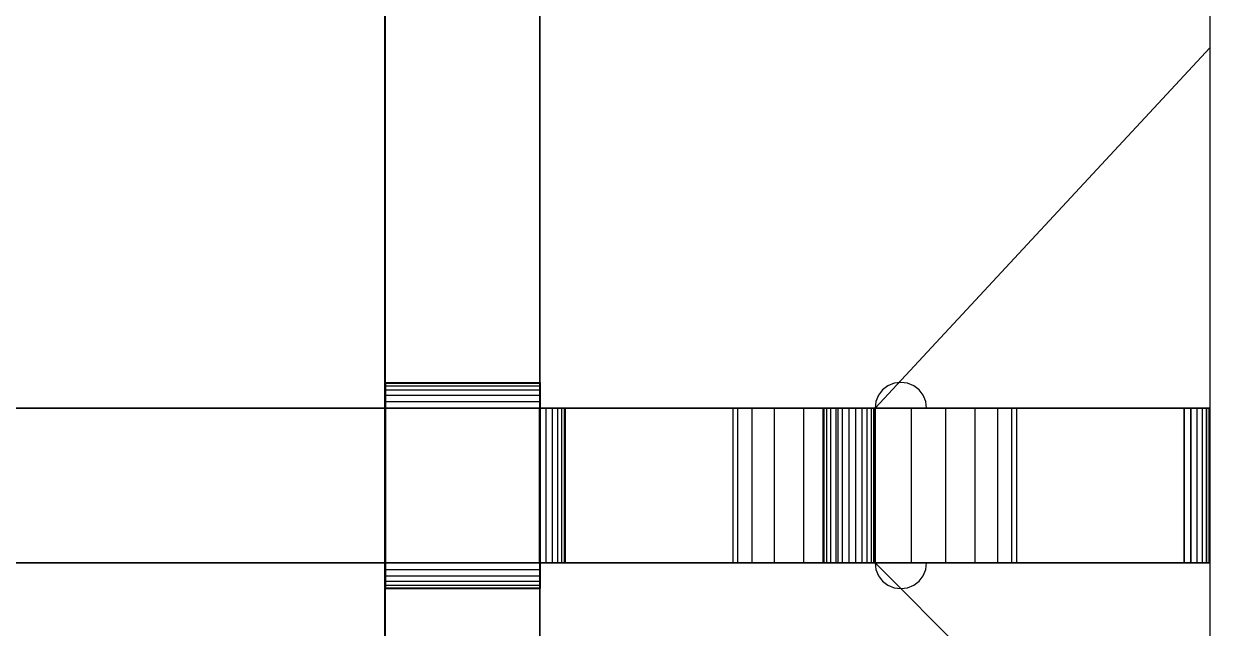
# Model space of a CAD drawing. Header units: metres. Extents: x 0 to 29.2, y 0 to 29.2.
# Drawn here: x 14.6 to 29.21, y 7.45 to 14.9 of the extents above; entities that cross this region are included whole.
import ezdxf

# ---------------------------------------------------------------- set-up
doc = ezdxf.new("R2010")
doc.units = ezdxf.units.M

msp = doc.modelspace()

# ---------------------------------------------------------------- linework, layer by layer
at = {"layer": 'Flat node sheet#1'}
for p, q in [((19.05, 29.21, 20.955), (19.05, 4.763, 20.955)), ((19.05, 29.21, 19.05), (19.05, 4.763, 19.05)), ((20.955, 4.763, 20.955), (20.955, 29.21, 20.955)), ((20.955, 4.763, 19.05), (20.955, 29.21, 19.05)), ((19.057, 0.318, 29.209), (19.057, 28.893, 29.206)), ((20.962, 0.318, 29.209), (20.962, 28.893, 29.206)), ((29.21, 14.605, 20.955), (29.21, 28.893, 20.955)), ((29.21, 14.605, 19.05), (29.21, 28.893, 19.05)), ((29.21, 10.16, 10.16), (29.21, 28.89, 10.16)), ((29.21, 10.16, 8.255), (29.21, 28.89, 8.255)), ((19.05, 0, 10.16), (19.05, 24.448, 10.16)), ((19.05, 0, 8.255), (19.05, 24.448, 8.255)), ((20.955, 0, 10.16), (20.955, 24.448, 10.16)), ((20.955, 0, 8.255), (20.955, 24.448, 8.255)), ((19.057, 10.16, -0.001), (19.057, 19.05, -0.001)), ((20.962, 10.16, -0.001), (20.962, 19.05, -0.001)), ((29.21, 14.605, 20.955), (25.083, 10.16, 20.955)), ((29.21, 14.605, 19.05), (25.083, 10.16, 19.05)), ((29.21, 14.605, 20.955), (29.21, 14.605, 19.05)), ((19.057, 10.478, 24.764), (19.057, 10.467, 24.846)), ((19.057, 10.467, 24.682), (19.057, 10.478, 24.764)), ((19.057, 10.478, 24.764), (20.962, 10.478, 24.764)), ((19.057, 10.467, 24.846), (19.057, 10.435, 24.923)), ((19.057, 10.435, 24.605), (19.057, 10.467, 24.682)), ((19.057, 10.467, 24.846), (20.962, 10.467, 24.846)), ((19.057, 10.467, 24.682), (20.962, 10.467, 24.682)), ((19.057, 10.385, 24.539), (19.057, 10.435, 24.605)), ((19.057, 10.435, 24.923), (19.057, 10.385, 24.988)), ((19.057, 10.435, 24.923), (20.962, 10.435, 24.923)), ((19.057, 10.435, 24.605), (20.962, 10.435, 24.605)), ((19.057, 10.385, 24.988), (19.057, 10.319, 25.039)), ((19.057, 10.319, 24.489), (19.057, 10.385, 24.539)), ((19.057, 10.385, 24.988), (20.962, 10.385, 24.988)), ((19.057, 10.385, 24.539), (20.962, 10.385, 24.539)), ((20.962, 10.478, 24.764), (20.962, 10.467, 24.846)), ((20.962, 10.467, 24.682), (20.962, 10.478, 24.764)), ((20.962, 10.467, 24.846), (20.962, 10.435, 24.923)), ((20.962, 10.435, 24.605), (20.962, 10.467, 24.682)), ((20.962, 10.435, 24.923), (20.962, 10.385, 24.988)), ((20.962, 10.385, 24.539), (20.962, 10.435, 24.605)), ((20.962, 10.385, 24.988), (20.962, 10.319, 25.039)), ((20.962, 10.319, 24.489), (20.962, 10.385, 24.539)), ((25.175, 10.385, 10.16), (25.125, 10.319, 10.16)), ((25.175, 10.385, 8.255), (25.125, 10.319, 8.255)), ((25.241, 10.435, 10.16), (25.175, 10.385, 10.16)), ((25.241, 10.435, 8.255), (25.175, 10.385, 8.255)), ((25.175, 10.385, 10.16), (25.175, 10.385, 8.255)), ((25.318, 10.467, 10.16), (25.241, 10.435, 10.16)), ((25.318, 10.467, 8.255), (25.241, 10.435, 8.255)), ((25.241, 10.435, 10.16), (25.241, 10.435, 8.255)), ((25.4, 10.478, 10.16), (25.318, 10.467, 10.16)), ((25.4, 10.478, 8.255), (25.318, 10.467, 8.255)), ((25.318, 10.467, 10.16), (25.318, 10.467, 8.255)), ((25.482, 10.467, 10.16), (25.4, 10.478, 10.16)), ((25.482, 10.467, 8.255), (25.4, 10.478, 8.255)), ((25.4, 10.478, 10.16), (25.4, 10.478, 8.255)), ((25.559, 10.435, 10.16), (25.482, 10.467, 10.16)), ((25.559, 10.435, 8.255), (25.482, 10.467, 8.255)), ((25.482, 10.467, 10.16), (25.482, 10.467, 8.255)), ((25.625, 10.385, 10.16), (25.559, 10.435, 10.16)), ((25.625, 10.385, 8.255), (25.559, 10.435, 8.255)), ((25.559, 10.435, 10.16), (25.559, 10.435, 8.255)), ((25.675, 10.319, 10.16), (25.625, 10.385, 10.16)), ((25.675, 10.319, 8.255), (25.625, 10.385, 8.255)), ((25.625, 10.385, 10.16), (25.625, 10.385, 8.255)), ((19.057, 10.242, 24.457), (19.057, 10.319, 24.489)), ((19.057, 10.319, 25.039), (19.057, 10.242, 25.07)), ((19.057, 10.319, 25.039), (20.962, 10.319, 25.039)), ((19.057, 10.319, 24.489), (20.962, 10.319, 24.489)), ((19.057, 10.16, 24.446), (19.057, 10.242, 24.457)), ((19.057, 10.242, 25.07), (19.057, 10.16, 25.081)), ((19.057, 10.242, 25.07), (20.962, 10.242, 25.07)), ((19.057, 10.242, 24.457), (20.962, 10.242, 24.457)), ((20.962, 10.319, 25.039), (20.962, 10.242, 25.07)), ((20.962, 10.242, 24.457), (20.962, 10.319, 24.489)), ((20.962, 10.242, 25.07), (20.962, 10.16, 25.081)), ((20.962, 10.16, 24.446), (20.962, 10.242, 24.457)), ((25.093, 10.242, 10.16), (25.083, 10.16, 10.16)), ((25.093, 10.242, 8.255), (25.083, 10.16, 8.255)), ((25.125, 10.319, 10.16), (25.093, 10.242, 10.16)), ((25.125, 10.319, 8.255), (25.093, 10.242, 8.255)), ((25.093, 10.242, 10.16), (25.093, 10.242, 8.255)), ((25.125, 10.319, 10.16), (25.125, 10.319, 8.255)), ((25.707, 10.242, 10.16), (25.675, 10.319, 10.16)), ((25.707, 10.242, 8.255), (25.675, 10.319, 8.255)), ((25.675, 10.319, 10.16), (25.675, 10.319, 8.255)), ((25.718, 10.16, 10.16), (25.707, 10.242, 10.16)), ((25.718, 10.16, 8.255), (25.707, 10.242, 8.255)), ((25.707, 10.242, 10.16), (25.707, 10.242, 8.255)), ((24.446, 10.16, 20.954), (-0.001, 10.16, 20.954)), ((-0.001, 10.16, 19.049), (24.446, 10.16, 19.049)), ((-0.001, 10.16, 10.159), (24.446, 10.16, 10.159)), ((-0.001, 10.16, 8.254), (24.446, 10.16, 8.254)), ((10.159, 10.16, -0.001), (28.889, 10.16, -0.001)), ((14.604, 10.16, 29.209), (19.049, 10.16, 25.081)), ((20.954, 10.16, 25.081), (19.049, 10.16, 25.081)), ((19.049, 8.255, 25.081), (19.049, 10.16, 25.081)), ((19.057, 10.16, 25.081), (19.057, 8.255, 25.081)), ((19.057, 10.16, -0.001), (19.057, 10.16, 24.446)), ((19.057, 10.16, 25.081), (20.962, 10.16, 25.081)), ((19.057, 10.16, 24.446), (20.962, 10.16, 24.446)), ((19.057, 10.16, -0.001), (20.962, 10.16, -0.001)), ((28.891, 10.16, 29.209), (20.954, 10.16, 29.209)), ((20.954, 10.16, 29.209), (20.954, 10.16, 25.716)), ((21.036, 10.16, 25.705), (20.954, 10.16, 25.716)), ((20.954, 10.16, 25.081), (21.036, 10.16, 25.092)), ((20.954, 8.255, 29.209), (20.954, 10.16, 29.209)), ((20.954, 8.255, 25.716), (20.954, 10.16, 25.716)), ((20.954, 8.255, 25.081), (20.954, 10.16, 25.081)), ((20.962, 10.16, 25.081), (20.962, 8.255, 25.081)), ((20.962, 10.16, -0.001), (20.962, 10.16, 24.446)), ((21.113, 10.16, 25.674), (21.036, 10.16, 25.705)), ((21.036, 10.16, 25.092), (21.113, 10.16, 25.124)), ((21.036, 8.255, 25.705), (21.036, 10.16, 25.705)), ((21.036, 8.255, 25.092), (21.036, 10.16, 25.092)), ((21.178, 10.16, 25.623), (21.113, 10.16, 25.674)), ((21.113, 10.16, 25.124), (21.178, 10.16, 25.174)), ((21.113, 8.255, 25.674), (21.113, 10.16, 25.674)), ((21.113, 8.255, 25.124), (21.113, 10.16, 25.124)), ((21.229, 10.16, 25.558), (21.178, 10.16, 25.623)), ((21.178, 10.16, 25.174), (21.229, 10.16, 25.24)), ((21.178, 8.255, 25.623), (21.178, 10.16, 25.623)), ((21.178, 8.255, 25.174), (21.178, 10.16, 25.174)), ((21.26, 10.16, 25.481), (21.229, 10.16, 25.558)), ((21.229, 10.16, 25.24), (21.26, 10.16, 25.317)), ((21.229, 8.255, 25.558), (21.229, 10.16, 25.558)), ((21.229, 8.255, 25.24), (21.229, 10.16, 25.24)), ((21.271, 10.16, 25.399), (21.26, 10.16, 25.481)), ((21.26, 10.16, 25.317), (21.271, 10.16, 25.399)), ((21.26, 8.255, 25.481), (21.26, 10.16, 25.481)), ((21.26, 8.255, 25.317), (21.26, 10.16, 25.317)), ((21.271, 8.255, 25.399), (21.271, 10.16, 25.399)), ((23.395, 10.16, 3.674), (23.335, 10.16, 4.126)), ((23.335, 10.16, 4.126), (23.395, 10.16, 4.578)), ((23.395, 10.16, 24.629), (23.335, 10.16, 25.081)), ((23.335, 10.16, 25.081), (23.395, 10.16, 25.533)), ((23.335, 8.255, 4.126), (23.335, 10.16, 4.126)), ((23.335, 8.255, 25.081), (23.335, 10.16, 25.081)), ((23.569, 10.16, 3.253), (23.395, 10.16, 3.674)), ((23.395, 10.16, 4.578), (23.569, 10.16, 4.999)), ((23.569, 10.16, 24.208), (23.395, 10.16, 24.629)), ((23.395, 10.16, 25.533), (23.569, 10.16, 25.954)), ((23.395, 8.255, 3.674), (23.395, 10.16, 3.674)), ((23.395, 8.255, 4.578), (23.395, 10.16, 4.578)), ((23.395, 8.255, 24.629), (23.395, 10.16, 24.629)), ((23.395, 8.255, 25.533), (23.395, 10.16, 25.533)), ((23.847, 10.16, 2.892), (23.569, 10.16, 3.253)), ((23.569, 10.16, 4.999), (23.847, 10.16, 5.361)), ((23.847, 10.16, 23.847), (23.569, 10.16, 24.208)), ((23.569, 10.16, 25.954), (23.847, 10.16, 26.316)), ((23.569, 8.255, 3.253), (23.569, 10.16, 3.253)), ((23.569, 8.255, 4.999), (23.569, 10.16, 4.999)), ((23.569, 8.255, 24.208), (23.569, 10.16, 24.208)), ((23.569, 8.255, 25.954), (23.569, 10.16, 25.954)), ((24.208, 10.16, 2.614), (23.847, 10.16, 2.892)), ((23.847, 10.16, 5.361), (24.208, 10.16, 5.639)), ((24.208, 10.16, 23.569), (23.847, 10.16, 23.847)), ((23.847, 10.16, 26.316), (24.208, 10.16, 26.594)), ((23.847, 8.255, 2.892), (23.847, 10.16, 2.892)), ((23.847, 8.255, 5.361), (23.847, 10.16, 5.361)), ((23.847, 8.255, 23.847), (23.847, 10.16, 23.847)), ((23.847, 8.255, 26.316), (23.847, 10.16, 26.316)), ((24.629, 10.16, 2.44), (24.208, 10.16, 2.614)), ((24.208, 10.16, 5.639), (24.629, 10.16, 5.813)), ((24.629, 10.16, 23.395), (24.208, 10.16, 23.569)), ((24.208, 10.16, 26.594), (24.629, 10.16, 26.768)), ((24.208, 8.255, 2.614), (24.208, 10.16, 2.614)), ((24.208, 8.255, 5.639), (24.208, 10.16, 5.639)), ((24.208, 8.255, 23.569), (24.208, 10.16, 23.569)), ((24.208, 8.255, 26.594), (24.208, 10.16, 26.594)), ((24.457, 10.16, 21.036), (24.446, 10.16, 20.954)), ((24.446, 10.16, 19.049), (24.457, 10.16, 18.967)), ((24.457, 10.16, 10.241), (24.446, 10.16, 10.159)), ((24.446, 10.16, 8.254), (24.457, 10.16, 8.172)), ((24.446, 8.255, 20.954), (24.446, 10.16, 20.954)), ((24.446, 8.255, 19.049), (24.446, 10.16, 19.049)), ((24.446, 8.255, 10.159), (24.446, 10.16, 10.159)), ((24.446, 8.255, 8.254), (24.446, 10.16, 8.254)), ((24.489, 10.16, 21.113), (24.457, 10.16, 21.036)), ((24.457, 10.16, 18.967), (24.489, 10.16, 18.89)), ((24.489, 10.16, 10.318), (24.457, 10.16, 10.241)), ((24.457, 10.16, 8.172), (24.489, 10.16, 8.095)), ((24.457, 8.255, 21.036), (24.457, 10.16, 21.036)), ((24.457, 8.255, 18.967), (24.457, 10.16, 18.967)), ((24.457, 8.255, 10.241), (24.457, 10.16, 10.241)), ((24.457, 8.255, 8.172), (24.457, 10.16, 8.172)), ((24.539, 10.16, 21.178), (24.489, 10.16, 21.113)), ((24.489, 10.16, 18.89), (24.539, 10.16, 18.824)), ((24.539, 10.16, 10.383), (24.489, 10.16, 10.318)), ((24.489, 10.16, 8.095), (24.539, 10.16, 8.029)), ((24.489, 8.255, 21.113), (24.489, 10.16, 21.113)), ((24.489, 8.255, 18.89), (24.489, 10.16, 18.89)), ((24.489, 8.255, 10.318), (24.489, 10.16, 10.318)), ((24.489, 8.255, 8.095), (24.489, 10.16, 8.095)), ((24.605, 10.16, 21.229), (24.539, 10.16, 21.178)), ((24.539, 10.16, 18.824), (24.605, 10.16, 18.774)), ((24.605, 10.16, 10.434), (24.539, 10.16, 10.383)), ((24.539, 10.16, 8.029), (24.605, 10.16, 7.979)), ((24.539, 8.255, 21.178), (24.539, 10.16, 21.178)), ((24.539, 8.255, 18.824), (24.539, 10.16, 18.824)), ((24.539, 8.255, 10.383), (24.539, 10.16, 10.383)), ((24.539, 8.255, 8.029), (24.539, 10.16, 8.029)), ((24.682, 10.16, 21.26), (24.605, 10.16, 21.229)), ((24.605, 10.16, 18.774), (24.682, 10.16, 18.742)), ((24.682, 10.16, 10.465), (24.605, 10.16, 10.434)), ((24.605, 10.16, 7.979), (24.682, 10.16, 7.947)), ((24.605, 8.255, 21.229), (24.605, 10.16, 21.229)), ((24.605, 8.255, 18.774), (24.605, 10.16, 18.774)), ((24.605, 8.255, 10.434), (24.605, 10.16, 10.434)), ((24.605, 8.255, 7.979), (24.605, 10.16, 7.979)), ((25.081, 10.16, 2.38), (24.629, 10.16, 2.44)), ((24.629, 10.16, 5.813), (25.081, 10.16, 5.873)), ((25.081, 10.16, 23.335), (24.629, 10.16, 23.395)), ((24.629, 10.16, 26.768), (25.081, 10.16, 26.828)), ((24.629, 8.255, 2.44), (24.629, 10.16, 2.44)), ((24.629, 8.255, 5.813), (24.629, 10.16, 5.813)), ((24.629, 8.255, 23.395), (24.629, 10.16, 23.395)), ((24.629, 8.255, 26.768), (24.629, 10.16, 26.768)), ((24.764, 10.16, 21.271), (24.682, 10.16, 21.26)), ((24.682, 10.16, 18.742), (24.764, 10.16, 18.731)), ((24.764, 10.16, 10.476), (24.682, 10.16, 10.465)), ((24.682, 10.16, 7.947), (24.764, 10.16, 7.936)), ((24.682, 8.255, 21.26), (24.682, 10.16, 21.26)), ((24.682, 8.255, 18.742), (24.682, 10.16, 18.742)), ((24.682, 8.255, 10.465), (24.682, 10.16, 10.465)), ((24.682, 8.255, 7.947), (24.682, 10.16, 7.947)), ((24.846, 10.16, 21.26), (24.764, 10.16, 21.271)), ((24.764, 10.16, 18.731), (24.846, 10.16, 18.742)), ((24.846, 10.16, 10.465), (24.764, 10.16, 10.476)), ((24.764, 10.16, 7.936), (24.846, 10.16, 7.947)), ((24.764, 8.255, 21.271), (24.764, 10.16, 21.271)), ((24.764, 8.255, 18.731), (24.764, 10.16, 18.731)), ((24.764, 8.255, 10.476), (24.764, 10.16, 10.476)), ((24.764, 8.255, 7.936), (24.764, 10.16, 7.936)), ((24.923, 10.16, 21.229), (24.846, 10.16, 21.26)), ((24.846, 10.16, 18.742), (24.923, 10.16, 18.774)), ((24.923, 10.16, 10.434), (24.846, 10.16, 10.465)), ((24.846, 10.16, 7.947), (24.923, 10.16, 7.979)), ((24.846, 8.255, 21.26), (24.846, 10.16, 21.26)), ((24.846, 8.255, 18.742), (24.846, 10.16, 18.742)), ((24.846, 8.255, 10.465), (24.846, 10.16, 10.465)), ((24.846, 8.255, 7.947), (24.846, 10.16, 7.947)), ((24.988, 10.16, 21.178), (24.923, 10.16, 21.229)), ((24.923, 10.16, 18.774), (24.988, 10.16, 18.824)), ((24.988, 10.16, 10.383), (24.923, 10.16, 10.434)), ((24.923, 10.16, 7.979), (24.988, 10.16, 8.029)), ((24.923, 8.255, 21.229), (24.923, 10.16, 21.229)), ((24.923, 8.255, 18.774), (24.923, 10.16, 18.774)), ((24.923, 8.255, 10.434), (24.923, 10.16, 10.434)), ((24.923, 8.255, 7.979), (24.923, 10.16, 7.979)), ((25.039, 10.16, 21.113), (24.988, 10.16, 21.178)), ((24.988, 10.16, 18.824), (25.039, 10.16, 18.89)), ((25.039, 10.16, 10.318), (24.988, 10.16, 10.383)), ((24.988, 10.16, 8.029), (25.039, 10.16, 8.095)), ((24.988, 8.255, 21.178), (24.988, 10.16, 21.178)), ((24.988, 8.255, 18.824), (24.988, 10.16, 18.824)), ((24.988, 8.255, 10.383), (24.988, 10.16, 10.383)), ((24.988, 8.255, 8.029), (24.988, 10.16, 8.029)), ((25.07, 10.16, 21.036), (25.039, 10.16, 21.113)), ((25.039, 10.16, 18.89), (25.07, 10.16, 18.967)), ((25.07, 10.16, 10.241), (25.039, 10.16, 10.318)), ((25.039, 10.16, 8.095), (25.07, 10.16, 8.172)), ((25.039, 8.255, 21.113), (25.039, 10.16, 21.113)), ((25.039, 8.255, 18.89), (25.039, 10.16, 18.89)), ((25.039, 8.255, 10.318), (25.039, 10.16, 10.318)), ((25.039, 8.255, 8.095), (25.039, 10.16, 8.095)), ((25.081, 10.16, 20.954), (25.07, 10.16, 21.036)), ((25.07, 10.16, 18.967), (25.081, 10.16, 19.049)), ((25.081, 10.16, 10.159), (25.07, 10.16, 10.241)), ((25.07, 10.16, 8.172), (25.081, 10.16, 8.254)), ((25.07, 8.255, 21.036), (25.07, 10.16, 21.036)), ((25.07, 8.255, 18.967), (25.07, 10.16, 18.967)), ((25.07, 8.255, 10.241), (25.07, 10.16, 10.241)), ((25.07, 8.255, 8.172), (25.07, 10.16, 8.172)), ((25.081, 10.16, 19.049), (25.081, 10.16, 20.954)), ((25.081, 10.16, 8.254), (25.081, 10.16, 10.159)), ((25.533, 10.16, 2.44), (25.081, 10.16, 2.38)), ((25.081, 10.16, 5.873), (25.533, 10.16, 5.813)), ((25.533, 10.16, 23.395), (25.081, 10.16, 23.335)), ((25.081, 10.16, 26.828), (25.533, 10.16, 26.768)), ((25.081, 8.255, 20.954), (25.081, 10.16, 20.954)), ((25.081, 8.255, 19.049), (25.081, 10.16, 19.049)), ((25.081, 8.255, 10.159), (25.081, 10.16, 10.159)), ((25.081, 8.255, 8.254), (25.081, 10.16, 8.254)), ((25.081, 8.255, 2.38), (25.081, 10.16, 2.38)), ((25.081, 8.255, 5.873), (25.081, 10.16, 5.873)), ((25.081, 8.255, 23.335), (25.081, 10.16, 23.335)), ((25.081, 8.255, 26.828), (25.081, 10.16, 26.828)), ((25.083, 10.16, 10.16), (25.083, 8.255, 10.16)), ((25.083, 10.16, 8.255), (25.083, 8.255, 8.255)), ((25.083, 10.16, 10.16), (25.083, 10.16, 8.255)), ((25.083, 8.255, 20.955), (25.083, 10.16, 20.955)), ((25.083, 8.255, 19.05), (25.083, 10.16, 19.05)), ((25.083, 10.16, 20.955), (25.083, 10.16, 19.05)), ((25.533, 10.16, 5.813), (25.954, 10.16, 5.639)), ((25.954, 10.16, 2.614), (25.533, 10.16, 2.44)), ((25.954, 10.16, 23.569), (25.533, 10.16, 23.395)), ((25.533, 10.16, 26.768), (25.954, 10.16, 26.594)), ((25.533, 8.255, 2.44), (25.533, 10.16, 2.44)), ((25.533, 8.255, 5.813), (25.533, 10.16, 5.813)), ((25.533, 8.255, 23.395), (25.533, 10.16, 23.395)), ((25.533, 8.255, 26.768), (25.533, 10.16, 26.768)), ((29.21, 10.16, 10.16), (25.718, 10.16, 10.16)), ((29.21, 10.16, 8.255), (25.718, 10.16, 8.255)), ((25.718, 10.16, 10.16), (25.718, 10.16, 8.255)), ((25.954, 10.16, 5.639), (26.316, 10.16, 5.361)), ((26.316, 10.16, 2.892), (25.954, 10.16, 2.614)), ((26.316, 10.16, 23.847), (25.954, 10.16, 23.569)), ((25.954, 10.16, 26.594), (26.316, 10.16, 26.316)), ((25.954, 8.255, 5.639), (25.954, 10.16, 5.639)), ((25.954, 8.255, 2.614), (25.954, 10.16, 2.614)), ((25.954, 8.255, 23.569), (25.954, 10.16, 23.569)), ((25.954, 8.255, 26.594), (25.954, 10.16, 26.594)), ((26.316, 10.16, 5.361), (26.594, 10.16, 4.999)), ((26.594, 10.16, 3.253), (26.316, 10.16, 2.892)), ((26.594, 10.16, 24.208), (26.316, 10.16, 23.847)), ((26.316, 10.16, 26.316), (26.594, 10.16, 25.954)), ((26.316, 8.255, 5.361), (26.316, 10.16, 5.361)), ((26.316, 8.255, 2.892), (26.316, 10.16, 2.892)), ((26.316, 8.255, 23.847), (26.316, 10.16, 23.847)), ((26.316, 8.255, 26.316), (26.316, 10.16, 26.316)), ((26.594, 10.16, 4.999), (26.768, 10.16, 4.578)), ((26.768, 10.16, 3.674), (26.594, 10.16, 3.253)), ((26.594, 10.16, 25.954), (26.768, 10.16, 25.533)), ((26.768, 10.16, 24.629), (26.594, 10.16, 24.208)), ((26.594, 8.255, 4.999), (26.594, 10.16, 4.999)), ((26.594, 8.255, 3.253), (26.594, 10.16, 3.253)), ((26.594, 8.255, 24.208), (26.594, 10.16, 24.208)), ((26.594, 8.255, 25.954), (26.594, 10.16, 25.954)), ((26.768, 10.16, 4.578), (26.828, 10.16, 4.126)), ((26.828, 10.16, 4.126), (26.768, 10.16, 3.674)), ((26.768, 10.16, 25.533), (26.828, 10.16, 25.081)), ((26.828, 10.16, 25.081), (26.768, 10.16, 24.629)), ((26.768, 8.255, 4.578), (26.768, 10.16, 4.578)), ((26.768, 8.255, 3.674), (26.768, 10.16, 3.674)), ((26.768, 8.255, 25.533), (26.768, 10.16, 25.533)), ((26.768, 8.255, 24.629), (26.768, 10.16, 24.629)), ((26.828, 8.255, 4.126), (26.828, 10.16, 4.126)), ((26.828, 8.255, 25.081), (26.828, 10.16, 25.081)), ((28.889, 10.16, -0.001), (28.971, 10.16, 0.01)), ((28.889, 8.255, -0.001), (28.889, 10.16, -0.001)), ((28.973, 10.16, 29.198), (28.891, 10.16, 29.209)), ((28.891, 8.255, 29.209), (28.891, 10.16, 29.209)), ((28.971, 10.16, 0.01), (29.048, 10.16, 0.041)), ((28.971, 8.255, 0.01), (28.971, 10.16, 0.01)), ((29.05, 10.16, 29.166), (28.973, 10.16, 29.198)), ((28.973, 8.255, 29.198), (28.973, 10.16, 29.198)), ((29.048, 10.16, 0.041), (29.113, 10.16, 0.092)), ((29.048, 8.255, 0.041), (29.048, 10.16, 0.041)), ((29.116, 10.16, 29.116), (29.05, 10.16, 29.166)), ((29.05, 8.255, 29.166), (29.05, 10.16, 29.166)), ((29.113, 10.16, 0.092), (29.164, 10.16, 0.158)), ((29.113, 8.255, 0.092), (29.113, 10.16, 0.092)), ((29.166, 10.16, 29.05), (29.116, 10.16, 29.116)), ((29.116, 8.255, 29.116), (29.116, 10.16, 29.116)), ((29.164, 10.16, 0.158), (29.196, 10.16, 0.234)), ((29.164, 8.255, 0.158), (29.164, 10.16, 0.158)), ((29.198, 10.16, 28.973), (29.166, 10.16, 29.05)), ((29.166, 8.255, 29.05), (29.166, 10.16, 29.05)), ((29.196, 10.16, 0.234), (29.206, 10.16, 0.316)), ((29.196, 8.255, 0.234), (29.196, 10.16, 0.234)), ((29.209, 10.16, 28.891), (29.198, 10.16, 28.973)), ((29.198, 8.255, 28.973), (29.198, 10.16, 28.973)), ((29.209, 10.16, 28.891), (29.206, 10.16, 0.316)), ((29.206, 8.255, 0.316), (29.206, 10.16, 0.316)), ((29.209, 8.255, 28.891), (29.209, 10.16, 28.891)), ((29.21, 10.16, 10.16), (29.21, 10.16, 8.255)), ((24.446, 8.255, 20.954), (-0.001, 8.255, 20.954)), ((-0.001, 8.255, 8.254), (24.446, 8.255, 8.254)), ((-0.001, 8.255, 19.049), (24.446, 8.255, 19.049)), ((-0.001, 8.255, 10.159), (24.446, 8.255, 10.159)), ((10.159, 8.255, -0.001), (28.889, 8.255, -0.001)), ((14.604, 8.255, 29.209), (19.049, 8.255, 25.081)), ((20.954, 8.255, 25.081), (19.049, 8.255, 25.081)), ((19.057, 8.255, 24.446), (19.057, 8.255, -0.001)), ((19.057, 8.255, 25.081), (19.057, 8.173, 25.07)), ((19.057, 0.318, -0.001), (19.057, 8.255, -0.001)), ((19.057, 8.173, 24.457), (19.057, 8.255, 24.446)), ((19.057, 8.255, -0.001), (20.962, 8.255, -0.001)), ((19.057, 8.255, 24.446), (20.962, 8.255, 24.446)), ((19.057, 8.255, 25.081), (20.962, 8.255, 25.081)), ((28.891, 8.255, 29.209), (20.954, 8.255, 29.209)), ((21.036, 8.255, 25.705), (20.954, 8.255, 25.716)), ((20.954, 8.255, 29.209), (20.954, 8.255, 25.716)), ((20.954, 8.255, 25.081), (21.036, 8.255, 25.092)), ((20.962, 0.318, -0.001), (20.962, 8.255, -0.001)), ((20.962, 8.255, 24.446), (20.962, 8.255, -0.001)), ((20.962, 8.173, 24.457), (20.962, 8.255, 24.446)), ((20.962, 8.255, 25.081), (20.962, 8.173, 25.07)), ((21.113, 8.255, 25.674), (21.036, 8.255, 25.705)), ((21.036, 8.255, 25.092), (21.113, 8.255, 25.124)), ((21.178, 8.255, 25.623), (21.113, 8.255, 25.674)), ((21.113, 8.255, 25.124), (21.178, 8.255, 25.174)), ((21.229, 8.255, 25.558), (21.178, 8.255, 25.623)), ((21.178, 8.255, 25.174), (21.229, 8.255, 25.24)), ((21.26, 8.255, 25.481), (21.229, 8.255, 25.558)), ((21.229, 8.255, 25.24), (21.26, 8.255, 25.317)), ((21.26, 8.255, 25.317), (21.271, 8.255, 25.399)), ((21.271, 8.255, 25.399), (21.26, 8.255, 25.481)), ((23.335, 8.255, 25.081), (23.395, 8.255, 25.533)), ((23.395, 8.255, 24.629), (23.335, 8.255, 25.081)), ((23.395, 8.255, 3.674), (23.335, 8.255, 4.126)), ((23.335, 8.255, 4.126), (23.395, 8.255, 4.578)), ((23.395, 8.255, 25.533), (23.569, 8.255, 25.954)), ((23.569, 8.255, 24.208), (23.395, 8.255, 24.629)), ((23.569, 8.255, 3.253), (23.395, 8.255, 3.674)), ((23.395, 8.255, 4.578), (23.569, 8.255, 4.999)), ((23.847, 8.255, 2.892), (23.569, 8.255, 3.253)), ((23.569, 8.255, 4.999), (23.847, 8.255, 5.361)), ((23.847, 8.255, 23.847), (23.569, 8.255, 24.208)), ((23.569, 8.255, 25.954), (23.847, 8.255, 26.316)), ((24.208, 8.255, 2.614), (23.847, 8.255, 2.892)), ((23.847, 8.255, 5.361), (24.208, 8.255, 5.639)), ((24.208, 8.255, 23.569), (23.847, 8.255, 23.847)), ((23.847, 8.255, 26.316), (24.208, 8.255, 26.594)), ((24.208, 8.255, 26.594), (24.629, 8.255, 26.768)), ((24.629, 8.255, 2.44), (24.208, 8.255, 2.614)), ((24.629, 8.255, 23.395), (24.208, 8.255, 23.569)), ((24.208, 8.255, 5.639), (24.629, 8.255, 5.813)), ((24.446, 8.255, 19.049), (24.457, 8.255, 18.967)), ((24.457, 8.255, 10.241), (24.446, 8.255, 10.159)), ((24.446, 8.255, 8.254), (24.457, 8.255, 8.172)), ((24.457, 8.255, 21.036), (24.446, 8.255, 20.954)), ((24.489, 8.255, 21.113), (24.457, 8.255, 21.036)), ((24.457, 8.255, 8.172), (24.489, 8.255, 8.095)), ((24.457, 8.255, 18.967), (24.489, 8.255, 18.89)), ((24.489, 8.255, 10.318), (24.457, 8.255, 10.241)), ((24.489, 8.255, 8.095), (24.539, 8.255, 8.029)), ((24.489, 8.255, 18.89), (24.539, 8.255, 18.824)), ((24.539, 8.255, 21.178), (24.489, 8.255, 21.113)), ((24.539, 8.255, 10.383), (24.489, 8.255, 10.318)), ((24.539, 8.255, 8.029), (24.605, 8.255, 7.979)), ((24.605, 8.255, 10.434), (24.539, 8.255, 10.383)), ((24.539, 8.255, 18.824), (24.605, 8.255, 18.774)), ((24.605, 8.255, 21.229), (24.539, 8.255, 21.178)), ((24.605, 8.255, 7.979), (24.682, 8.255, 7.947)), ((24.605, 8.255, 18.774), (24.682, 8.255, 18.742)), ((24.682, 8.255, 21.26), (24.605, 8.255, 21.229)), ((24.682, 8.255, 10.465), (24.605, 8.255, 10.434)), ((24.629, 8.255, 26.768), (25.081, 8.255, 26.828)), ((25.081, 8.255, 2.38), (24.629, 8.255, 2.44)), ((25.081, 8.255, 23.335), (24.629, 8.255, 23.395)), ((24.629, 8.255, 5.813), (25.081, 8.255, 5.873)), ((24.764, 8.255, 21.271), (24.682, 8.255, 21.26)), ((24.682, 8.255, 18.742), (24.764, 8.255, 18.731)), ((24.682, 8.255, 7.947), (24.764, 8.255, 7.936)), ((24.764, 8.255, 10.476), (24.682, 8.255, 10.465)), ((24.764, 8.255, 18.731), (24.846, 8.255, 18.742)), ((24.846, 8.255, 21.26), (24.764, 8.255, 21.271)), ((24.846, 8.255, 10.465), (24.764, 8.255, 10.476)), ((24.764, 8.255, 7.936), (24.846, 8.255, 7.947)), ((24.846, 8.255, 18.742), (24.923, 8.255, 18.774)), ((24.923, 8.255, 21.229), (24.846, 8.255, 21.26)), ((24.923, 8.255, 10.434), (24.846, 8.255, 10.465)), ((24.846, 8.255, 7.947), (24.923, 8.255, 7.979)), ((24.923, 8.255, 18.774), (24.988, 8.255, 18.824)), ((24.988, 8.255, 21.178), (24.923, 8.255, 21.229)), ((24.988, 8.255, 10.383), (24.923, 8.255, 10.434)), ((24.923, 8.255, 7.979), (24.988, 8.255, 8.029)), ((24.988, 8.255, 18.824), (25.039, 8.255, 18.89)), ((25.039, 8.255, 21.113), (24.988, 8.255, 21.178)), ((25.039, 8.255, 10.318), (24.988, 8.255, 10.383)), ((24.988, 8.255, 8.029), (25.039, 8.255, 8.095)), ((25.07, 8.255, 21.036), (25.039, 8.255, 21.113)), ((25.039, 8.255, 8.095), (25.07, 8.255, 8.172)), ((25.039, 8.255, 18.89), (25.07, 8.255, 18.967)), ((25.07, 8.255, 10.241), (25.039, 8.255, 10.318)), ((25.081, 8.255, 10.159), (25.07, 8.255, 10.241)), ((25.07, 8.255, 8.172), (25.081, 8.255, 8.254)), ((25.081, 8.255, 20.954), (25.07, 8.255, 21.036)), ((25.07, 8.255, 18.967), (25.081, 8.255, 19.049)), ((25.081, 8.255, 26.828), (25.533, 8.255, 26.768)), ((25.533, 8.255, 23.395), (25.081, 8.255, 23.335)), ((25.081, 8.255, 19.049), (25.081, 8.255, 20.954)), ((25.081, 8.255, 5.873), (25.533, 8.255, 5.813)), ((25.533, 8.255, 2.44), (25.081, 8.255, 2.38)), ((25.081, 8.255, 8.254), (25.081, 8.255, 10.159)), ((25.083, 8.255, 10.16), (29.21, 4.128, 10.16)), ((25.083, 8.255, 8.255), (29.21, 4.128, 8.255)), ((25.083, 8.255, 10.16), (25.083, 8.255, 8.255)), ((25.083, 8.255, 20.955), (25.093, 8.173, 20.955)), ((25.083, 8.255, 19.05), (25.093, 8.173, 19.05)), ((25.083, 8.255, 20.955), (25.083, 8.255, 19.05)), ((25.533, 8.255, 26.768), (25.954, 8.255, 26.594)), ((25.954, 8.255, 23.569), (25.533, 8.255, 23.395)), ((25.954, 8.255, 2.614), (25.533, 8.255, 2.44)), ((25.533, 8.255, 5.813), (25.954, 8.255, 5.639)), ((25.707, 8.173, 20.955), (25.718, 8.255, 20.955)), ((25.707, 8.173, 19.05), (25.718, 8.255, 19.05)), ((29.21, 8.255, 20.955), (25.718, 8.255, 20.955)), ((29.21, 8.255, 19.05), (25.718, 8.255, 19.05)), ((25.718, 8.255, 20.955), (25.718, 8.255, 19.05)), ((25.954, 8.255, 26.594), (26.316, 8.255, 26.316)), ((26.316, 8.255, 23.847), (25.954, 8.255, 23.569)), ((25.954, 8.255, 5.639), (26.316, 8.255, 5.361)), ((26.316, 8.255, 2.892), (25.954, 8.255, 2.614)), ((26.316, 8.255, 26.316), (26.594, 8.255, 25.954)), ((26.594, 8.255, 24.208), (26.316, 8.255, 23.847)), ((26.594, 8.255, 3.253), (26.316, 8.255, 2.892)), ((26.316, 8.255, 5.361), (26.594, 8.255, 4.999)), ((26.594, 8.255, 25.954), (26.768, 8.255, 25.533)), ((26.594, 8.255, 4.999), (26.768, 8.255, 4.578)), ((26.768, 8.255, 24.629), (26.594, 8.255, 24.208)), ((26.768, 8.255, 3.674), (26.594, 8.255, 3.253)), ((26.828, 8.255, 4.126), (26.768, 8.255, 3.674)), ((26.768, 8.255, 25.533), (26.828, 8.255, 25.081)), ((26.828, 8.255, 25.081), (26.768, 8.255, 24.629)), ((26.768, 8.255, 4.578), (26.828, 8.255, 4.126)), ((28.889, 8.255, -0.001), (28.971, 8.255, 0.01)), ((28.973, 8.255, 29.198), (28.891, 8.255, 29.209)), ((28.971, 8.255, 0.01), (29.048, 8.255, 0.041)), ((29.05, 8.255, 29.166), (28.973, 8.255, 29.198)), ((29.048, 8.255, 0.041), (29.113, 8.255, 0.092)), ((29.116, 8.255, 29.116), (29.05, 8.255, 29.166)), ((29.113, 8.255, 0.092), (29.164, 8.255, 0.158)), ((29.166, 8.255, 29.05), (29.116, 8.255, 29.116)), ((29.164, 8.255, 0.158), (29.196, 8.255, 0.234)), ((29.198, 8.255, 28.973), (29.166, 8.255, 29.05)), ((29.196, 8.255, 0.234), (29.206, 8.255, 0.316)), ((29.209, 8.255, 28.891), (29.198, 8.255, 28.973)), ((29.209, 8.255, 28.891), (29.206, 8.255, 0.316)), ((29.21, 0.318, 20.955), (29.21, 8.255, 20.955)), ((29.21, 0.318, 19.05), (29.21, 8.255, 19.05)), ((29.21, 8.255, 20.955), (29.21, 8.255, 19.05)), ((19.057, 8.096, 24.489), (19.057, 8.173, 24.457)), ((19.057, 8.173, 25.07), (19.057, 8.096, 25.039)), ((19.057, 8.173, 24.457), (20.962, 8.173, 24.457)), ((19.057, 8.173, 25.07), (20.962, 8.173, 25.07)), ((19.057, 8.096, 25.039), (19.057, 8.03, 24.988)), ((19.057, 8.03, 24.539), (19.057, 8.096, 24.489)), ((19.057, 8.096, 24.489), (20.962, 8.096, 24.489)), ((19.057, 8.096, 25.039), (20.962, 8.096, 25.039)), ((20.962, 8.096, 24.489), (20.962, 8.173, 24.457)), ((20.962, 8.173, 25.07), (20.962, 8.096, 25.039)), ((20.962, 8.03, 24.539), (20.962, 8.096, 24.489)), ((20.962, 8.096, 25.039), (20.962, 8.03, 24.988)), ((25.093, 8.173, 20.955), (25.125, 8.096, 20.955)), ((25.093, 8.173, 19.05), (25.125, 8.096, 19.05)), ((25.093, 8.173, 20.955), (25.093, 8.173, 19.05)), ((25.125, 8.096, 20.955), (25.175, 8.03, 20.955)), ((25.125, 8.096, 19.05), (25.175, 8.03, 19.05)), ((25.125, 8.096, 20.955), (25.125, 8.096, 19.05)), ((25.625, 8.03, 20.955), (25.675, 8.096, 20.955)), ((25.625, 8.03, 19.05), (25.675, 8.096, 19.05)), ((25.675, 8.096, 20.955), (25.707, 8.173, 20.955)), ((25.675, 8.096, 19.05), (25.707, 8.173, 19.05)), ((25.675, 8.096, 20.955), (25.675, 8.096, 19.05)), ((25.707, 8.173, 20.955), (25.707, 8.173, 19.05)), ((19.057, 8.03, 24.988), (19.057, 7.98, 24.923)), ((19.057, 7.98, 24.605), (19.057, 8.03, 24.539)), ((19.057, 8.03, 24.539), (20.962, 8.03, 24.539)), ((19.057, 8.03, 24.988), (20.962, 8.03, 24.988)), ((19.057, 7.98, 24.923), (19.057, 7.948, 24.846)), ((19.057, 7.948, 24.682), (19.057, 7.98, 24.605)), ((19.057, 7.98, 24.605), (20.962, 7.98, 24.605)), ((19.057, 7.98, 24.923), (20.962, 7.98, 24.923)), ((19.057, 7.938, 24.764), (19.057, 7.948, 24.682)), ((19.057, 7.948, 24.846), (19.057, 7.938, 24.764)), ((19.057, 7.948, 24.682), (20.962, 7.948, 24.682)), ((19.057, 7.948, 24.846), (20.962, 7.948, 24.846)), ((19.057, 7.938, 24.764), (20.962, 7.938, 24.764)), ((20.962, 7.98, 24.605), (20.962, 8.03, 24.539)), ((20.962, 8.03, 24.988), (20.962, 7.98, 24.923)), ((20.962, 7.948, 24.682), (20.962, 7.98, 24.605)), ((20.962, 7.98, 24.923), (20.962, 7.948, 24.846)), ((20.962, 7.938, 24.764), (20.962, 7.948, 24.682)), ((20.962, 7.948, 24.846), (20.962, 7.938, 24.764)), ((25.175, 8.03, 20.955), (25.241, 7.98, 20.955)), ((25.175, 8.03, 19.05), (25.241, 7.98, 19.05)), ((25.175, 8.03, 20.955), (25.175, 8.03, 19.05)), ((25.241, 7.98, 20.955), (25.318, 7.948, 20.955)), ((25.241, 7.98, 19.05), (25.318, 7.948, 19.05)), ((25.241, 7.98, 20.955), (25.241, 7.98, 19.05)), ((25.318, 7.948, 20.955), (25.4, 7.938, 20.955)), ((25.318, 7.948, 19.05), (25.4, 7.938, 19.05)), ((25.318, 7.948, 20.955), (25.318, 7.948, 19.05)), ((25.4, 7.938, 20.955), (25.482, 7.948, 20.955)), ((25.4, 7.938, 19.05), (25.482, 7.948, 19.05)), ((25.4, 7.938, 20.955), (25.4, 7.938, 19.05)), ((25.482, 7.948, 20.955), (25.559, 7.98, 20.955)), ((25.482, 7.948, 19.05), (25.559, 7.98, 19.05)), ((25.482, 7.948, 20.955), (25.482, 7.948, 19.05)), ((25.559, 7.98, 20.955), (25.625, 8.03, 20.955)), ((25.559, 7.98, 19.05), (25.625, 8.03, 19.05)), ((25.559, 7.98, 20.955), (25.559, 7.98, 19.05)), ((25.625, 8.03, 20.955), (25.625, 8.03, 19.05))]:
    msp.add_line(p, q, dxfattribs=at)

doc.saveas('drawing.dxf')
